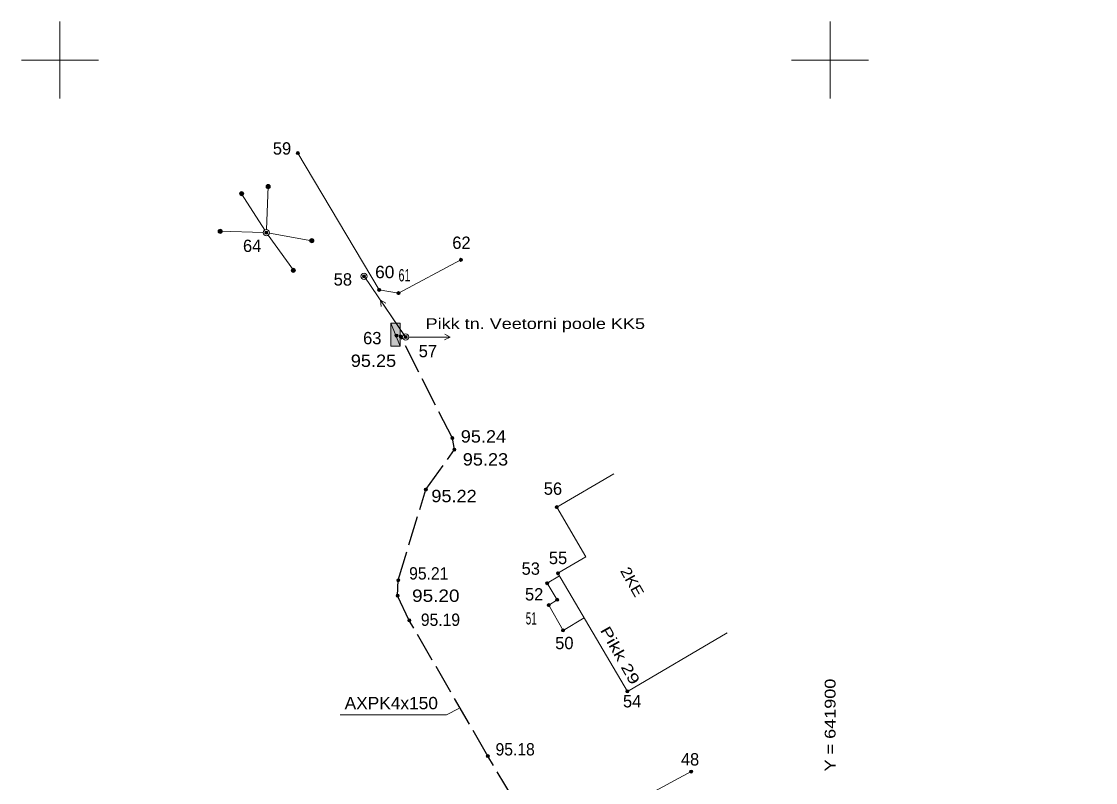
# Model space of a CAD drawing. Extents: x 641822 to 642020, y 6456596 to 6456802.
# Drawn here: x 641847.5 to 641917.2, y 6456753.1 to 6456802.5 of the extents above; entities that cross this region are included whole.
import ezdxf
from ezdxf.enums import TextEntityAlignment as Align

# ---------------------------------------------------------------- set-up
doc = ezdxf.new("R2010")
doc.units = 0
doc.header["$LTSCALE"] = 0.32
doc.header["$PDMODE"] = 32
doc.header["$PDSIZE"] = 0.16
doc.linetypes.add('LONG_DASHED', pattern=[7.5, 6, -1.5])
for name, color, linetype, lineweight in [('1', 7, 'Continuous', 13), ('12', 7, 'Continuous', 13), ('13', 7, 'Continuous', 13), ('2', 7, 'Continuous', 13), ('21', 7, 'Continuous', 13), ('27', 7, 'Continuous', 13), ('28', 7, 'Continuous', 13), ('49', 7, 'Continuous', 13), ('54', 7, 'Continuous', 13), ('57', 7, 'Continuous', 13), ('61', 7, 'Continuous', 13)]:
    doc.layers.add(name, color=color, linetype=linetype, lineweight=lineweight)
doc.layers.add('62', color=7, linetype='Continuous')

msp = doc.modelspace()

# ---------------------------------------------------------------- hatches: boundary and pattern name
at = {"layer": '27'}
for points in [[(641871.49, 6456782.93), (641872.09, 6456782.93), (641872.09, 6456781.43)], [(641871.49, 6456782.93), (641872.09, 6456781.43), (641871.49, 6456781.43)]]:
    msp.add_hatch(color=256, dxfattribs=at).paths.add_polyline_path(points)
at = {"layer": '54'}
for points in [[(641865.54, 6456793.96, 1), (641865.34, 6456793.96, 1)], [(641863.5, 6456788.79, 1), (641863.3, 6456788.79, 1)], [(641876.13, 6456787.03, 1), (641875.93, 6456787.03, 1)], [(641869.84, 6456785.96, 1), (641869.64, 6456785.96, 1)], [(641870.82, 6456785.08, 1), (641870.62, 6456785.08, 1)], [(641872.08, 6456784.87, 1), (641871.88, 6456784.87, 1)], [(641871.95, 6456782.11, 1), (641871.75, 6456782.11, 1)], [(641872.21, 6456782.06, 1), (641872.01, 6456782.06, 1)], [(641872.54, 6456782.02, 1), (641872.34, 6456782.02, 1)], [(641875.58, 6456775.46, 1), (641875.38, 6456775.46, 1)], [(641875.71, 6456774.71, 1), (641875.51, 6456774.71, 1)], [(641873.85, 6456772.12, 1), (641873.65, 6456772.12, 1)], [(641882.35, 6456770.98, 1), (641882.15, 6456770.98, 1)], [(641882.43, 6456766.69, 1), (641882.23, 6456766.69, 1)], [(641872.06, 6456766.23, 1), (641871.86, 6456766.23, 1)], [(641881.73, 6456766.04, 1), (641881.53, 6456766.04, 1)], [(641872.02, 6456765.23, 1), (641871.82, 6456765.23, 1)], [(641881.83, 6456764.62, 1), (641881.63, 6456764.62, 1)], [(641882.38, 6456764.97, 1), (641882.18, 6456764.97, 1)], [(641872.78, 6456763.63, 1), (641872.58, 6456763.63, 1)], [(641882.76, 6456762.98, 1), (641882.56, 6456762.98, 1)], [(641886.94, 6456759.02, 1), (641886.74, 6456759.02, 1)], [(641877.88, 6456754.82, 1), (641877.68, 6456754.82, 1)], [(641891.08, 6456753.81, 1), (641890.88, 6456753.81, 1)]]:
    msp.add_hatch(color=256, dxfattribs=at).paths.add_polyline_path(points)

# ---------------------------------------------------------------- linework, layer by layer
at = {"layer": '1'}
for p, q in [((641882.25, 6456770.98), (641885.95, 6456773.15)), ((641884.14, 6456767.75), (641882.25, 6456770.98)), ((641884.14, 6456767.75), (641882.33, 6456766.69)), ((641886.84, 6456759.02), (641882.33, 6456766.69)), ((641893.31, 6456762.82), (641886.84, 6456759.02))]:
    msp.add_line(p, q, dxfattribs=at)
at = {"layer": '12'}
for p, q in [((641872.44, 6456782.02), (641869.74, 6456785.96)), ((641872.33, 6456782.18), (641870.8, 6456784.41)), ((641872.64, 6456782.02), (641875.34, 6456782.02))]:
    msp.add_line(p, q, dxfattribs=at)
for points in [[(641870.86, 6456784.01), (641870.8, 6456784.41), (641871.16, 6456784.21)], [(641874.98, 6456782.2), (641875.34, 6456782.02), (641874.97, 6456781.84)]]:
    msp.add_lwpolyline(points, dxfattribs=at)
for centre, radius in [((641869.74, 6456785.96), 0.1998), ((641872.44, 6456782.02), 0.2), ((641872.44, 6456782.02), 0.2)]:
    msp.add_circle(centre, radius, dxfattribs=at)
at = {"layer": '13'}
for p, q in [((641863.41, 6456788.99), (641863.52, 6456791.79)), ((641863.29, 6456788.96), (641861.79, 6456791.32)), ((641863.2, 6456788.8), (641860.4, 6456788.88)), ((641863.52, 6456788.63), (641865.15, 6456786.35)), ((641863.6, 6456788.76), (641866.36, 6456788.27))]:
    msp.add_line(p, q, dxfattribs=at)
for centre, radius in [((641863.5159, 6456791.7878), 0.1361), ((641863.5159, 6456791.7878), 0.1207), ((641863.5159, 6456791.7878), 0.1039), ((641863.5159, 6456791.7878), 0.0901), ((641863.5159, 6456791.7878), 0.0749), ((641863.5159, 6456791.7878), 0.0614), ((641863.5159, 6456791.7878), 0.0497), ((641863.5159, 6456791.7878), 0.0348), ((641863.5159, 6456791.7878), 0.0235), ((641863.5159, 6456791.7878), 0.0132), ((641863.5159, 6456791.7878), 0.00782), ((641861.7921, 6456791.3227), 0.1361), ((641861.7921, 6456791.3227), 0.1207), ((641861.7921, 6456791.3227), 0.1039), ((641861.7921, 6456791.3227), 0.0901), ((641861.7921, 6456791.3227), 0.0749), ((641861.7921, 6456791.3227), 0.0614), ((641861.7921, 6456791.3227), 0.0497), ((641861.7921, 6456791.3227), 0.0348), ((641861.7921, 6456791.3227), 0.0235), ((641861.7921, 6456791.3227), 0.0132), ((641861.7921, 6456791.3227), 0.00782), ((641860.4015, 6456788.8839), 0.1361), ((641860.4015, 6456788.8839), 0.1207), ((641860.4015, 6456788.8839), 0.1039), ((641860.4015, 6456788.8839), 0.0901), ((641860.4015, 6456788.8839), 0.0749), ((641860.4015, 6456788.8839), 0.0614), ((641860.4015, 6456788.8839), 0.0497), ((641860.4015, 6456788.8839), 0.0348), ((641860.4015, 6456788.8839), 0.0235), ((641860.4015, 6456788.8839), 0.0132), ((641860.4015, 6456788.8839), 0.00782), ((641863.4, 6456788.79), 0.2), ((641863.4, 6456788.79), 0.2), ((641863.4, 6456788.79), 0.2), ((641863.4, 6456788.79), 0.2), ((641863.4, 6456788.79), 0.2), ((641866.3551, 6456788.2727), 0.1361), ((641866.3551, 6456788.2727), 0.1207), ((641866.3551, 6456788.2727), 0.1039), ((641866.3551, 6456788.2727), 0.0901), ((641866.3551, 6456788.2727), 0.0749), ((641866.3551, 6456788.2727), 0.0614), ((641866.3551, 6456788.2727), 0.0497), ((641866.3551, 6456788.2727), 0.0348), ((641866.3551, 6456788.2727), 0.0235), ((641866.3551, 6456788.2727), 0.0132), ((641866.3551, 6456788.2727), 0.00782), ((641865.1455, 6456786.3501), 0.1361), ((641865.1455, 6456786.3501), 0.1207), ((641865.1455, 6456786.3501), 0.1039), ((641865.1455, 6456786.3501), 0.0901), ((641865.1455, 6456786.3501), 0.0749), ((641865.1455, 6456786.3501), 0.0614), ((641865.1455, 6456786.3501), 0.0497), ((641865.1455, 6456786.3501), 0.0348), ((641865.1455, 6456786.3501), 0.0235), ((641865.1455, 6456786.3501), 0.0132), ((641865.1455, 6456786.3501), 0.00782)]:
    msp.add_circle(centre, radius, dxfattribs=at)
at = {"layer": '2'}
for p, q in [((641882.43, 6456766.51), (641881.63, 6456766.04)), ((641884.04, 6456763.79), (641882.66, 6456762.98))]:
    msp.add_line(p, q, dxfattribs=at)
msp.add_lwpolyline([(641882.66, 6456762.98), (641881.73, 6456764.62), (641882.28, 6456764.97), (641881.63, 6456766.04)], dxfattribs=at)
at = {"layer": '21', "linetype": 'LONG_DASHED', "lineweight": 25}
msp.add_lwpolyline([(641917.79, 6456699.45), (641913.41, 6456697.95), (641911.09, 6456697.62), (641910.57, 6456697.95), (641905.45, 6456706.52), (641900.56, 6456715.36), (641895.65, 6456723.96), (641890.58, 6456732.6), (641884.84, 6456742.52), (641883.06, 6456745.96), (641877.78, 6456754.82), (641872.68, 6456763.63), (641871.92, 6456765.23), (641871.96, 6456766.23), (641873.75, 6456772.12), (641875.61, 6456774.71), (641875.48, 6456775.46), (641872.11, 6456782.06)], dxfattribs=at)
at = {"layer": '21'}
msp.add_lwpolyline([(641868.19, 6456757.5), (641875.1, 6456757.5), (641875.9, 6456757.9)], dxfattribs=at)
at = {"layer": '27'}
for points in [[(641871.49, 6456782.93), (641872.09, 6456782.93), (641872.09, 6456781.43)], [(641871.49, 6456782.93), (641872.09, 6456781.43), (641871.49, 6456781.43)]]:
    msp.add_lwpolyline(points, close=True, dxfattribs=at)
at = {"layer": '28'}
for points in [[(641865.44, 6456793.96), (641870.72, 6456785.08), (641871.98, 6456784.87), (641876.03, 6456787.03)], [(641890.98, 6456753.81), (641885.7, 6456750.96), (641914.96, 6456701.51)]]:
    msp.add_lwpolyline(points, dxfattribs=at)
at = {"layer": '54'}
for centre in [(641865.44, 6456793.96), (641863.4, 6456788.79), (641876.03, 6456787.03), (641869.74, 6456785.96), (641870.72, 6456785.08), (641871.98, 6456784.87), (641871.85, 6456782.11), (641872.11, 6456782.06), (641872.44, 6456782.02), (641875.48, 6456775.46), (641875.61, 6456774.71), (641873.75, 6456772.12), (641882.25, 6456770.98), (641882.33, 6456766.69), (641871.96, 6456766.23), (641881.63, 6456766.04), (641871.92, 6456765.23), (641881.73, 6456764.62), (641882.28, 6456764.97), (641872.68, 6456763.63), (641882.66, 6456762.98), (641886.84, 6456759.02), (641877.78, 6456754.82), (641890.98, 6456753.81)]:
    msp.add_circle(centre, 0.1, dxfattribs=at)
for p in [(641865.44, 6456793.96), (641863.4, 6456788.79), (641876.03, 6456787.03), (641869.74, 6456785.96), (641870.72, 6456785.08), (641871.98, 6456784.87), (641871.85, 6456782.11), (641872.11, 6456782.06), (641872.44, 6456782.02), (641875.48, 6456775.46), (641875.61, 6456774.71), (641873.75, 6456772.12), (641882.25, 6456770.98), (641882.33, 6456766.69), (641871.96, 6456766.23), (641881.63, 6456766.04), (641871.92, 6456765.23), (641881.73, 6456764.62), (641882.28, 6456764.97), (641872.68, 6456763.63), (641882.66, 6456762.98), (641886.84, 6456759.02), (641877.78, 6456754.82), (641890.98, 6456753.81)]:
    msp.add_point(p, dxfattribs=at)
at = {"layer": '61'}
for p, q in [((641850, 6456802.5), (641850, 6456797.5)), ((641900, 6456802.5), (641900, 6456797.5)), ((641847.5, 6456800), (641852.5, 6456800)), ((641897.5, 6456800), (641902.5, 6456800))]:
    msp.add_line(p, q, dxfattribs=at)

# ---------------------------------------------------------------- texts
at = {"layer": '21', "width": 1.05}
msp.add_text('AXPK4x150', height=0.8, dxfattribs=at).set_placement((641868.48, 6456757.86))
at = {"layer": '49'}
for s, width, p in [('95.25', 1.1, (641868.88, 6456780.08)), ('95.24', 1.1, (641876.02, 6456775.17)), ('95.23', 1.1, (641876.15, 6456773.68)), ('95.22', 1.1, (641874.11, 6456771.3)), ('95.21', 0.95, (641872.67, 6456766.28)), ('95.20', 1.15, (641872.86, 6456764.83)), ('95.19', 0.95, (641873.43, 6456763.27)), ('95.18', 0.95, (641878.28, 6456754.86))]:
    msp.add_text(s, height=0.8, dxfattribs=dict(at, width=width)).set_placement(p)
at = {"layer": '57', "width": 1.25}
msp.add_text('Pikk tn. Veetorni poole KK5', height=0.7, dxfattribs=at).set_placement((641880.86, 6456782.54), align=Align.CENTER)
at = {"layer": '57'}
for s, width, p in [('2KE', 1.15, (641886.8489, 6456765.9568)), ('Pikk 29', 1.35, (641886.0617, 6456761.1868))]:
    msp.add_text(s, height=0.7, rotation=299.398, dxfattribs=dict(at, width=width)).set_placement(p, align=Align.CENTER)
at = {"layer": '57', "width": 1.25}
msp.add_text(' Y = 641900', height=0.7, rotation=90, dxfattribs=at).set_placement((641900.35, 6456753.5))
at = {"layer": '62'}
for s, p in [('59', (641863.82, 6456793.86)), ('64', (641861.88, 6456787.54)), ('62', (641875.47, 6456787.74)), ('58', (641867.77, 6456785.36)), ('63', (641869.68, 6456781.55)), ('57', (641873.29, 6456780.71)), ('56', (641881.41, 6456771.78)), ('55', (641881.74, 6456767.28)), ('53', (641879.97, 6456766.59)), ('52', (641880.19, 6456764.92)), ('50', (641882.15, 6456761.76)), ('54', (641886.55, 6456757.98)), ('48', (641890.31, 6456754.21))]:
    msp.add_text(s, height=0.8, dxfattribs=at).set_placement(p)
for s, width, p in [('60', 1.05, (641870.46, 6456785.84)), ('61', 0.65, (641871.98, 6456785.63)), ('51', 0.6, (641880.24, 6456763.36))]:
    msp.add_text(s, height=0.8, dxfattribs=dict(at, width=width)).set_placement(p)

doc.saveas('drawing.dxf')
